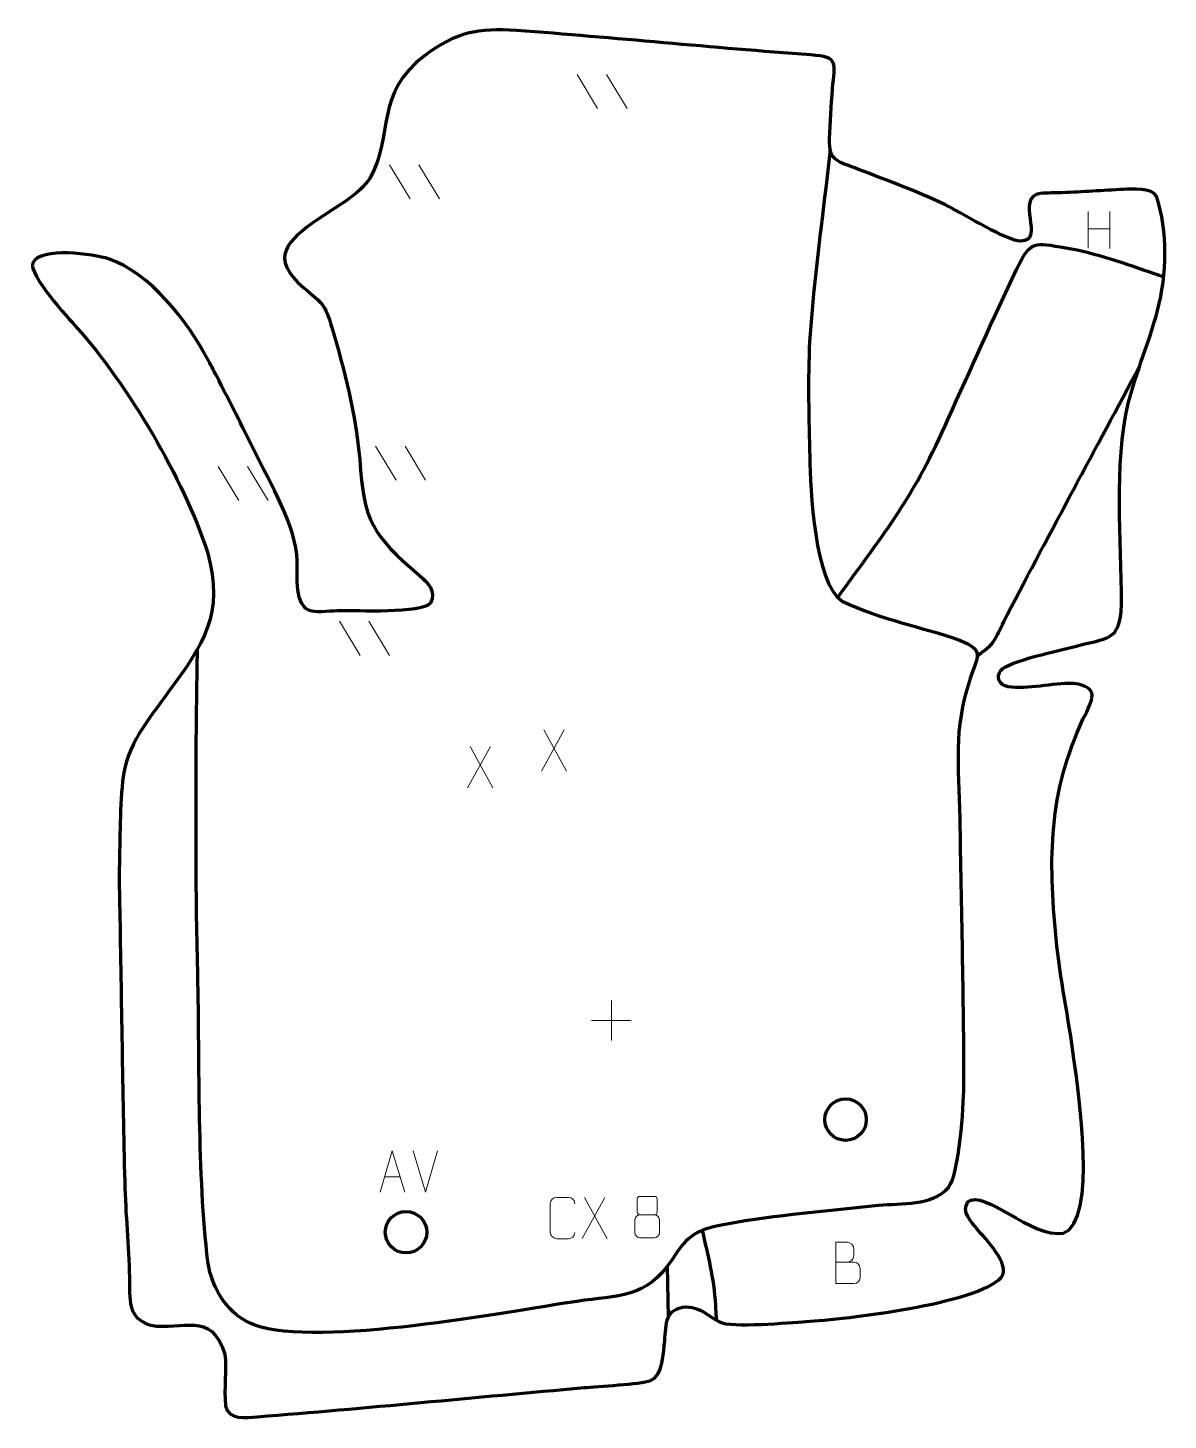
# Model space of a CAD drawing. Header units: millimetres. Extents: x 981 to 1669, y 82 to 921.
import ezdxf

# ---------------------------------------------------------------- set-up
doc = ezdxf.new("R2010")
doc.units = ezdxf.units.MM
doc.header["$MEASUREMENT"] = 0
doc.layers.add('layer 2', color=7, linetype='Continuous')
doc.layers.add('layer 3', color=7, linetype='Continuous')

msp = doc.modelspace()

# ---------------------------------------------------------------- linework, layer by layer
at = {"layer": 'layer 2', "color": 142, "lineweight": 200}
for centre in [(1474.394, 262.7148), (1209.413, 194.849)]:
    msp.add_ellipse(centre, major_axis=(0, 12.5), ratio=1, dxfattribs=at)
at = {"layer": 'layer 2', "color": 250, "lineweight": 9}
for points in [[(1312.5656, 892.5956), (1312.5656, 892.5956), (1324.9299, 872.0513), (1324.9299, 872.0513)], [(1330.2955, 892.5956), (1330.2955, 892.5956), (1342.6598, 872.0513), (1342.6598, 872.0513)], [(1199.4664, 838.183), (1199.4664, 838.183), (1211.8307, 817.6387), (1211.8307, 817.6387)], [(1217.1963, 838.183), (1217.1963, 838.183), (1229.5606, 817.6387), (1229.5606, 817.6387)], [(1620.598, 810.1083), (1620.598, 810.1083), (1620.598, 787.9156), (1620.598, 787.9156)], [(1633.7137, 810.1083), (1633.7137, 810.1083), (1633.7137, 787.758), (1633.7137, 787.758)], [(1620.6155, 799.4659), (1620.6155, 799.4659), (1633.7137, 799.4659), (1633.7137, 799.4659)], [(1191.0933, 668.6315), (1191.0933, 668.6315), (1203.4576, 648.0872), (1203.4576, 648.0872)], [(1208.8232, 668.6315), (1208.8232, 668.6315), (1221.1875, 648.0872), (1221.1875, 648.0872)], [(1096.1743, 656.3803), (1096.1743, 656.3803), (1108.5386, 635.836), (1108.5386, 635.836)], [(1113.9042, 656.3803), (1113.9042, 656.3803), (1126.2685, 635.836), (1126.2685, 635.836)], [(1169.3285, 563.0668), (1169.3285, 563.0668), (1181.6928, 542.5225), (1181.6928, 542.5225)], [(1187.0584, 563.0668), (1187.0584, 563.0668), (1199.4227, 542.5225), (1199.4227, 542.5225)], [(1304.7897, 497.5739), (1304.7897, 497.5739), (1291.0491, 472.6781), (1291.0491, 472.6781)], [(1292.5037, 497.5739), (1292.5037, 497.5739), (1306.2443, 472.6204), (1306.2443, 472.6204)], [(1260.2804, 487.6412), (1260.2804, 487.6412), (1246.5398, 462.7454), (1246.5398, 462.7454)], [(1247.9944, 487.6412), (1247.9944, 487.6412), (1261.735, 462.6877), (1261.735, 462.6877)], [(1333.217, 334.4075), (1333.217, 334.4075), (1333.217, 310.4296), (1333.217, 310.4296)], [(1321.2281, 322.4185), (1321.2281, 322.4185), (1345.206, 322.4185), (1345.206, 322.4185)], [(1221.0849, 218.9701), (1221.0849, 218.9701), (1213.7631, 243.9237), (1213.7631, 243.9237)], [(1228.4068, 243.9237), (1228.4068, 243.9237), (1221.085, 218.9701), (1221.085, 218.9701)], [(1196.448, 228.2268), (1196.448, 228.2268), (1205.9437, 228.2268), (1205.9437, 228.2268)], [(1329.2384, 215.8738), (1329.2384, 215.8738), (1315.4978, 190.978), (1315.4978, 190.978)], [(1316.9524, 215.8738), (1316.9524, 215.8738), (1330.693, 190.9203), (1330.693, 190.9203)]]:
    msp.add_open_spline(points, degree=3, dxfattribs=at)
at = {"layer": 'layer 2', "color": 142, "lineweight": 158}
for points, knots in [([(1465.1711, 847.1868), (1460.9703, 809.0637), (1455.0599, 769.7386), (1452.7328, 731.5877), (1452.7328, 731.5877), (1451.5308, 709.2571), (1452.3479, 684.585), (1452.7879, 662.0778), (1452.7879, 662.0778), (1453.2198, 643.1162), (1455.5517, 585.6589), (1472.4042, 575.2704), (1472.4042, 575.2704), (1495.8746, 563.6818), (1519.2132, 560.2338), (1543.1838, 551.6425), (1543.1838, 551.6425), (1558.4003, 545.5548), (1553.9967, 542.2976), (1549.4464, 528.538), (1549.4464, 528.538), (1539.0075, 495.8777), (1542.7512, 477.4637), (1543.2452, 444.3631), (1543.2452, 444.3631), (1544.0508, 390.6304), (1545.5341, 336.4909), (1545.5485, 282.7965), (1545.5485, 282.7965), (1545.3009, 269.9778), (1542.9909, 231.1247), (1536.2462, 221.6152), (1536.2462, 221.6152), (1526.375, 210.2356), (1508.2219, 212.3773), (1494.1164, 210.8767), (1494.1164, 210.8767), (1464.3006, 207.7038), (1432.1528, 205.1726), (1402.8435, 199.724), (1402.8435, 199.724), (1384.8535, 196.3797), (1379.5311, 193.8891), (1369.6073, 177.9646), (1369.6073, 177.9646), (1354.3759, 155.1092), (1337.3254, 156.7972), (1312.4073, 153.1965), (1312.4073, 153.1965), (1269.6682, 146.7809), (1156.8191, 125.2022), (1118.339, 138.8811), (1118.339, 138.8811), (1102.3331, 144.5709), (1092.2566, 160.6588), (1089.956, 176.9659), (1089.956, 176.9659), (1083.5623, 229.3967), (1085.1043, 296.5991), (1083.8376, 350.2947), (1083.8376, 350.2947), (1081.5557, 447.6186), (1083.6981, 546.3001), (1083.6981, 546.3001)], [0, 0, 0, 0, 0.05882353, 0.05882353, 0.05882353, 0.05882353, 0.11764706, 0.11764706, 0.11764706, 0.11764706, 0.17647059, 0.17647059, 0.17647059, 0.17647059, 0.23529412, 0.23529412, 0.23529412, 0.23529412, 0.29411765, 0.29411765, 0.29411765, 0.29411765, 0.35294118, 0.35294118, 0.35294118, 0.35294118, 0.41176471, 0.41176471, 0.41176471, 0.41176471, 0.47058824, 0.47058824, 0.47058824, 0.47058824, 0.52941176, 0.52941176, 0.52941176, 0.52941176, 0.58823529, 0.58823529, 0.58823529, 0.58823529, 0.64705882, 0.64705882, 0.64705882, 0.64705882, 0.70588235, 0.70588235, 0.70588235, 0.70588235, 0.76470588, 0.76470588, 0.76470588, 0.76470588, 0.82352941, 0.82352941, 0.82352941, 0.82352941, 0.88235294, 0.88235294, 0.88235294, 0.88235294, 1, 1, 1, 1]), ([(1469.2428, 576.9083), (1499.0041, 617.9191), (1515.8356, 638.3233), (1536.2748, 685.0806), (1536.2748, 685.0806), (1549.8583, 715.1573), (1563.4539, 745.2149), (1577.5005, 775.0796), (1577.5005, 775.0796), (1585.9597, 793.0116), (1588.3072, 791.2785), (1607.1035, 788.1418), (1607.1035, 788.1418), (1625.6749, 785.0427), (1642.6813, 778.6968), (1660.4015, 772.6716), (1660.4015, 772.6716), (1662.3309, 772.0268), (1664.2613, 771.3857), (1666.1925, 770.7463)], [0, 0, 0, 0, 0.16666667, 0.16666667, 0.16666667, 0.16666667, 0.33333333, 0.33333333, 0.33333333, 0.33333333, 0.5, 0.5, 0.5, 0.5, 0.66666667, 0.66666667, 0.66666667, 0.66666667, 1, 1, 1, 1]), ([(1553.7356, 542.1199), (1560.7391, 547.5237), (1562.643, 548.8517), (1565.2019, 553.5565), (1565.2019, 553.5565), (1567.14, 557.1198), (1568.8301, 561.2119), (1571.8269, 566.9371), (1571.8269, 566.9371), (1598.0509, 617.035), (1625.0083, 666.8733), (1651.6758, 716.7464)], [0, 0, 0, 0, 0.25, 0.25, 0.25, 0.25, 0.5, 0.5, 0.5, 0.5, 1, 1, 1, 1]), ([(1387.7417, 196.7011), (1391.5565, 179.8343), (1394.8339, 168.2802), (1395.9158, 150.6657), (1395.9158, 150.6657), (1396.0985, 147.6913), (1396.2735, 144.7168), (1396.4584, 141.7424)], [0, 0, 0, 0, 0.33333333, 0.33333333, 0.33333333, 0.33333333, 1, 1, 1, 1])]:
    msp.add_open_spline(points, degree=3, knots=knots, dxfattribs=at)
at = {"layer": 'layer 2', "color": 250, "lineweight": 9}
for points, knots in [([(1193.7254, 218.9774), (1193.7254, 218.9774), (1201.0964, 243.9309), (1201.0964, 243.9309), (1201.0964, 243.9309), (1201.0964, 243.9309), (1208.6663, 218.9774), (1208.6663, 218.9774)], [0, 0, 0, 0, 0.33333333, 0.33333333, 0.33333333, 0.33333333, 1, 1, 1, 1]), ([(1311.2457, 194.738), (1311.1059, 192.4146), (1309.4287, 190.935), (1307.281, 190.9242), (1307.281, 190.9242), (1304.9491, 190.9246), (1302.6172, 190.9246), (1300.2857, 190.9242), (1300.2857, 190.9242), (1298.3607, 190.8188), (1296.3886, 192.7033), (1296.3998, 194.7206), (1296.3998, 194.7206), (1296.4002, 200.4907), (1296.4002, 206.2604), (1296.3998, 212.0297), (1296.3998, 212.0297), (1296.404, 214.1678), (1298.1507, 215.887), (1300.3031, 215.8735), (1300.3031, 215.8735), (1302.6288, 215.8735), (1304.9549, 215.8735), (1307.281, 215.8735), (1307.281, 215.8735), (1309.2276, 215.909), (1311.219, 214.4175), (1311.2457, 211.9799)], [0, 0, 0, 0, 0.125, 0.125, 0.125, 0.125, 0.25, 0.25, 0.25, 0.25, 0.375, 0.375, 0.375, 0.375, 0.5, 0.5, 0.5, 0.5, 0.625, 0.625, 0.625, 0.625, 0.75, 0.75, 0.75, 0.75, 1, 1, 1, 1]), ([(1348.8267, 214.9623), (1348.8267, 212.7493), (1348.8267, 209.067), (1348.8267, 206.8537), (1348.8267, 206.8537), (1348.8417, 206.3463), (1349.6491, 205.4149), (1350.3492, 205.4161), (1350.3492, 205.4161), (1353.3191, 205.4163), (1356.2893, 205.3314), (1359.2597, 205.3311), (1359.2597, 205.3311), (1360.0568, 205.3353), (1360.7775, 206.1256), (1360.7749, 206.8463), (1360.7749, 206.8463), (1360.7746, 209.0623), (1360.7746, 212.747), (1360.7749, 214.9623), (1360.7749, 214.9623), (1360.7564, 215.6731), (1360.145, 216.4335), (1359.3111, 216.4261), (1359.3111, 216.4261), (1356.294, 216.4258), (1353.2771, 216.4258), (1350.2605, 216.4261), (1350.2605, 216.4261), (1349.6341, 216.4337), (1348.81, 215.7227), (1348.8267, 214.9623)], [0, 0, 0, 0, 0.11111111, 0.11111111, 0.11111111, 0.11111111, 0.22222222, 0.22222222, 0.22222222, 0.22222222, 0.33333333, 0.33333333, 0.33333333, 0.33333333, 0.44444444, 0.44444444, 0.44444444, 0.44444444, 0.55555556, 0.55555556, 0.55555556, 0.55555556, 0.66666667, 0.66666667, 0.66666667, 0.66666667, 0.77777778, 0.77777778, 0.77777778, 0.77777778, 1, 1, 1, 1]), ([(1347.3679, 202.4441), (1347.3679, 199.2733), (1347.3679, 197.5712), (1347.3679, 194.3998), (1347.3679, 194.3998), (1347.3594, 193.1779), (1349.0573, 191.4852), (1350.3099, 191.4767), (1350.3099, 191.4767), (1353.293, 191.477), (1356.2763, 191.477), (1359.2597, 191.4767), (1359.2597, 191.4767), (1360.583, 191.4884), (1362.2034, 193.11), (1362.1923, 194.4092), (1362.1923, 194.4092), (1362.192, 197.5774), (1362.192, 199.2762), (1362.1923, 202.4441), (1362.1923, 202.4441), (1362.1226, 203.8245), (1360.5448, 205.4031), (1359.2394, 205.397), (1359.2394, 205.397), (1356.2628, 205.3967), (1353.2862, 205.3967), (1350.3099, 205.397), (1350.3099, 205.397), (1349.2304, 205.4034), (1347.3841, 203.8245), (1347.3679, 202.4441)], [0, 0, 0, 0, 0.11111111, 0.11111111, 0.11111111, 0.11111111, 0.22222222, 0.22222222, 0.22222222, 0.22222222, 0.33333333, 0.33333333, 0.33333333, 0.33333333, 0.44444444, 0.44444444, 0.44444444, 0.44444444, 0.55555556, 0.55555556, 0.55555556, 0.55555556, 0.66666667, 0.66666667, 0.66666667, 0.66666667, 0.77777778, 0.77777778, 0.77777778, 0.77777778, 1, 1, 1, 1]), ([(1468.4367, 176.8565), (1472.0753, 176.8569), (1475.6624, 176.8569), (1479.3018, 176.8565), (1479.3018, 176.8565), (1481.2772, 176.8392), (1483.2008, 175.1031), (1483.2008, 173.0535), (1483.2008, 173.0535), (1483.2004, 171.9249), (1483.2004, 168.8755), (1483.2008, 167.7466), (1483.2008, 167.7466), (1483.2184, 165.8887), (1481.6763, 163.8748), (1479.3548, 163.8917), (1479.3548, 163.8917), (1475.715, 163.8921), (1472.0756, 163.8921), (1468.4367, 163.8917), (1468.4367, 163.8917), (1468.4367, 172.21), (1468.4367, 180.5278), (1468.4367, 188.8453), (1468.4367, 188.8453), (1470.8104, 188.8453), (1473.1845, 188.8453), (1475.5587, 188.8453), (1475.5587, 188.8453), (1477.2395, 188.8629), (1479.3363, 186.9524), (1479.354, 184.99), (1479.354, 184.99), (1479.3536, 182.9239), (1479.3536, 182.7779), (1479.354, 180.7114), (1479.354, 180.7114), (1479.3713, 178.6453), (1477.5168, 176.8392), (1475.5068, 176.8565)], [0, 0, 0, 0, 0.09090909, 0.09090909, 0.09090909, 0.09090909, 0.18181818, 0.18181818, 0.18181818, 0.18181818, 0.27272727, 0.27272727, 0.27272727, 0.27272727, 0.36363636, 0.36363636, 0.36363636, 0.36363636, 0.45454545, 0.45454545, 0.45454545, 0.45454545, 0.54545455, 0.54545455, 0.54545455, 0.54545455, 0.63636364, 0.63636364, 0.63636364, 0.63636364, 0.72727273, 0.72727273, 0.72727273, 0.72727273, 0.81818182, 0.81818182, 0.81818182, 0.81818182, 1, 1, 1, 1])]:
    msp.add_open_spline(points, degree=3, knots=knots, dxfattribs=at)
at = {"layer": 'layer 2', "color": 142, "lineweight": 158}
msp.add_open_spline([(1367.5539, 143.6136), (1367.5539, 143.6136), (1367.0243, 174.3428), (1367.0243, 174.3428)], degree=3, dxfattribs=at)
at = {"layer": 'layer 3', "color": 242, "lineweight": 158}
msp.add_open_spline([(1036.3854, 410.2204), (1036.9746, 428.3363), (1036.7377, 448.6471), (1038.4972, 466.4687), (1038.4972, 466.4687), (1041.1118, 489.7095), (1053.3821, 502.2148), (1066.159, 520.5097), (1066.159, 520.5097), (1087.5978, 549.6894), (1099.9182, 567.0792), (1089.7301, 604.7801), (1089.7301, 604.7801), (1075.1247, 648.9819), (1042.0068, 705.2325), (1011.0131, 739.9995), (1011.0131, 739.9995), (1005.8447, 745.7672), (981.3981, 772.1726), (984.46, 779.0734), (984.46, 779.0734), (988.8302, 788.923), (1021.5295, 784.2196), (1030.0687, 781.4987), (1030.0687, 781.4987), (1055.2522, 772.9825), (1077.1833, 744.075), (1089.5809, 721.5223), (1089.5809, 721.5223), (1091.5501, 717.94), (1093.4418, 714.325), (1095.3215, 710.6954), (1095.3215, 710.6954), (1103.0923, 695.5733), (1110.5079, 680.7879), (1118.0683, 665.5716), (1118.0683, 665.5716), (1127.1273, 647.3392), (1143.3313, 619.5287), (1143.8218, 599.4389), (1143.8218, 599.4389), (1144.0306, 590.885), (1141.7093, 571.6441), (1152.5478, 569.1974), (1152.5478, 569.1974), (1156.5637, 568.2908), (1165.3407, 569.2967), (1169.8331, 569.4445), (1169.8331, 569.4445), (1179.6988, 569.4903), (1218.4327, 567.5241), (1224.1209, 573.9337), (1224.1209, 573.9337), (1227.6678, 581.4116), (1222.8221, 586.148), (1217.2948, 590.9081), (1217.2948, 590.9081), (1188.9778, 615.221), (1183.9877, 622.8032), (1181.5185, 660.7073), (1181.5185, 660.7073), (1179.2401, 686.7319), (1172.1252, 714.9122), (1164.7599, 740.0026), (1164.7599, 740.0026), (1160.3446, 754.6087), (1158.9166, 754.66), (1147.7911, 763.9855), (1147.7911, 763.9855), (1126.7237, 782.2972), (1137.3589, 791.9864), (1156.3456, 805.419), (1156.3456, 805.419), (1165.6812, 811.7211), (1181.6614, 820.4785), (1187.4995, 829.9801), (1187.4995, 829.9801), (1202.3129, 856.3742), (1190.1332, 880.8824), (1220.5944, 903.8907), (1220.5944, 903.8907), (1239.3135, 918.0297), (1253.0169, 920.6925), (1275.9778, 919.0809), (1275.9778, 919.0809), (1335.2166, 914.7826), (1394.2986, 908.6379), (1453.5024, 904.3818), (1453.5024, 904.3818), (1470.8001, 903.1383), (1467.7463, 899.795), (1466.5197, 883.8716), (1466.5197, 883.8716), (1465.8308, 874.0018), (1465.1356, 863.7025), (1464.6524, 853.8364), (1464.6524, 853.8364), (1464.3731, 839.6812), (1470.3169, 840.1112), (1482.2356, 835.4068), (1482.2356, 835.4068), (1499.477, 828.6038), (1520.6485, 821.065), (1536.908, 812.8053), (1536.908, 812.8053), (1545.7171, 808.3304), (1571.9393, 792.0362), (1580.0698, 792.1667), (1580.0698, 792.1667), (1595.1746, 792.4092), (1575.7828, 818.8043), (1592.0135, 820.838), (1592.0135, 820.838), (1595.7407, 821.305), (1600.9325, 821.1726), (1604.8083, 821.2937), (1604.8083, 821.2937), (1617.2765, 821.7891), (1629.5128, 822.7161), (1641.8867, 823.3027), (1641.8867, 823.3027), (1646.6587, 823.529), (1659.3778, 824.3814), (1661.8434, 819.3057), (1661.8434, 819.3057), (1668.8846, 797.8657), (1668.1505, 772.0721), (1662.5464, 750.3956), (1662.5464, 750.3956), (1657.4837, 731.6333), (1649.7923, 713.3976), (1644.9718, 695.0779), (1644.9718, 695.0779), (1635.9638, 655.271), (1640.7838, 613.5388), (1640.7683, 573.1339), (1640.7683, 573.1339), (1639.8262, 550.3841), (1632.3219, 553.3464), (1612.7607, 547.9181), (1612.7607, 547.9181), (1604.362, 545.6406), (1572.3714, 539.0592), (1568.0115, 533.4789), (1568.0115, 533.4789), (1565.0662, 529.7093), (1566.9847, 524.4779), (1572.4218, 523.5942), (1572.4218, 523.5942), (1584.3961, 521.648), (1598.9414, 525.9665), (1611.7183, 525.578), (1611.7183, 525.578), (1628.0083, 523.558), (1623.4468, 515.7193), (1617.7137, 504.5041), (1617.7137, 504.5041), (1596.631, 458.9161), (1596.711, 420.7961), (1601.3251, 371.8519), (1601.3251, 371.8519), (1603.7594, 347.8598), (1608.8946, 323.5135), (1612.0789, 299.3431), (1612.0789, 299.3431), (1614.4691, 281.2236), (1626.8697, 201.1107), (1605.6077, 194.2918), (1605.6077, 194.2918), (1586.9251, 190.8816), (1557.3942, 221.4982), (1548.0997, 213.0703), (1548.0997, 213.0703), (1544.19, 207.067), (1549.9098, 201.2646), (1553.7953, 196.7043), (1553.7953, 196.7043), (1558.5509, 191.1728), (1574.2285, 175.1565), (1568.2627, 167.6212), (1568.2627, 167.6212), (1554.0011, 151.7144), (1473.9513, 142.4325), (1450.6197, 141.0141), (1450.6197, 141.0141), (1440.5348, 140.3761), (1405.6432, 137.1981), (1398.2973, 140.7723), (1398.2973, 140.7723), (1390.8015, 144.4194), (1388.7174, 149.1016), (1378.2596, 149.947), (1378.2596, 149.947), (1365.3721, 148.7473), (1366.4731, 140.1224), (1365.3428, 129.2956), (1365.3428, 129.2956), (1364.6751, 122.9006), (1364.1434, 107.7858), (1356.8611, 105.4154), (1356.8611, 105.4154), (1350.3864, 103.3078), (1325.2019, 101.9131), (1316.7067, 101.2208), (1316.7067, 101.2208), (1251.1761, 95.3312), (1185.3349, 88.8628), (1119.7884, 83.6222), (1119.7884, 83.6222), (1112.9865, 83.0784), (1102.2942, 81.5961), (1100.628, 90.189), (1100.628, 90.189), (1099.4026, 101.0123), (1101.4494, 111.8265), (1100.2413, 121.4174), (1100.2413, 121.4174), (1091.4891, 148.2762), (1074.9545, 135.2295), (1055.5342, 138.8223), (1055.5342, 138.8223), (1040.7973, 143.0772), (1043.0127, 154.7564), (1042.6697, 167.6081), (1042.6697, 167.6081), (1042.1587, 186.7588), (1040.2759, 205.6969), (1039.8123, 225.0786), (1039.8123, 225.0786), (1038.504, 279.7675), (1037.8048, 334.4658), (1036.7805, 389.16), (1036.7805, 389.16), (1036.6486, 396.1801), (1036.5168, 403.2003), (1036.3854, 410.2204)], degree=3, knots=[0, 0, 0, 0, 0.01666667, 0.01666667, 0.01666667, 0.01666667, 0.03333333, 0.03333333, 0.03333333, 0.03333333, 0.05, 0.05, 0.05, 0.05, 0.06666667, 0.06666667, 0.06666667, 0.06666667, 0.08333333, 0.08333333, 0.08333333, 0.08333333, 0.1, 0.1, 0.1, 0.1, 0.11666667, 0.11666667, 0.11666667, 0.11666667, 0.13333333, 0.13333333, 0.13333333, 0.13333333, 0.15, 0.15, 0.15, 0.15, 0.16666667, 0.16666667, 0.16666667, 0.16666667, 0.18333333, 0.18333333, 0.18333333, 0.18333333, 0.2, 0.2, 0.2, 0.2, 0.21666667, 0.21666667, 0.21666667, 0.21666667, 0.23333333, 0.23333333, 0.23333333, 0.23333333, 0.25, 0.25, 0.25, 0.25, 0.26666667, 0.26666667, 0.26666667, 0.26666667, 0.28333333, 0.28333333, 0.28333333, 0.28333333, 0.3, 0.3, 0.3, 0.3, 0.31666667, 0.31666667, 0.31666667, 0.31666667, 0.33333333, 0.33333333, 0.33333333, 0.33333333, 0.35, 0.35, 0.35, 0.35, 0.36666667, 0.36666667, 0.36666667, 0.36666667, 0.38333333, 0.38333333, 0.38333333, 0.38333333, 0.4, 0.4, 0.4, 0.4, 0.41666667, 0.41666667, 0.41666667, 0.41666667, 0.43333333, 0.43333333, 0.43333333, 0.43333333, 0.45, 0.45, 0.45, 0.45, 0.46666667, 0.46666667, 0.46666667, 0.46666667, 0.48333333, 0.48333333, 0.48333333, 0.48333333, 0.5, 0.5, 0.5, 0.5, 0.51666667, 0.51666667, 0.51666667, 0.51666667, 0.53333333, 0.53333333, 0.53333333, 0.53333333, 0.55, 0.55, 0.55, 0.55, 0.56666667, 0.56666667, 0.56666667, 0.56666667, 0.58333333, 0.58333333, 0.58333333, 0.58333333, 0.6, 0.6, 0.6, 0.6, 0.61666667, 0.61666667, 0.61666667, 0.61666667, 0.63333333, 0.63333333, 0.63333333, 0.63333333, 0.65, 0.65, 0.65, 0.65, 0.66666667, 0.66666667, 0.66666667, 0.66666667, 0.68333333, 0.68333333, 0.68333333, 0.68333333, 0.7, 0.7, 0.7, 0.7, 0.71666667, 0.71666667, 0.71666667, 0.71666667, 0.73333333, 0.73333333, 0.73333333, 0.73333333, 0.75, 0.75, 0.75, 0.75, 0.76666667, 0.76666667, 0.76666667, 0.76666667, 0.78333333, 0.78333333, 0.78333333, 0.78333333, 0.8, 0.8, 0.8, 0.8, 0.81666667, 0.81666667, 0.81666667, 0.81666667, 0.83333333, 0.83333333, 0.83333333, 0.83333333, 0.85, 0.85, 0.85, 0.85, 0.86666667, 0.86666667, 0.86666667, 0.86666667, 0.88333333, 0.88333333, 0.88333333, 0.88333333, 0.9, 0.9, 0.9, 0.9, 0.91666667, 0.91666667, 0.91666667, 0.91666667, 0.93333333, 0.93333333, 0.93333333, 0.93333333, 0.95, 0.95, 0.95, 0.95, 0.96666667, 0.96666667, 0.96666667, 0.96666667, 1, 1, 1, 1], dxfattribs=at)

doc.saveas('drawing.dxf')
